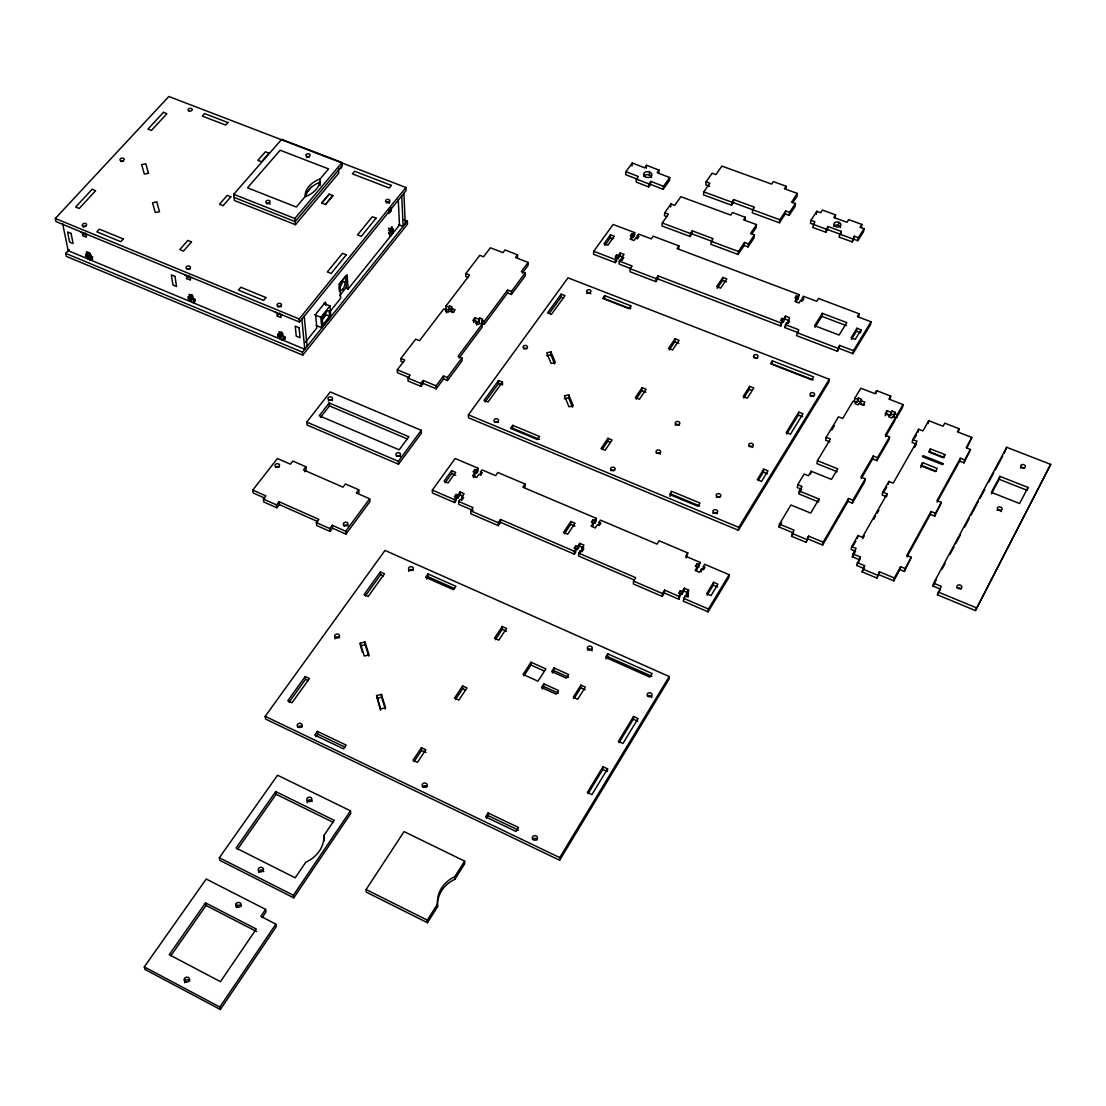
<?xml version="1.0" encoding="UTF-8"?>
<svg xmlns="http://www.w3.org/2000/svg" width="1106" height="1106" viewBox="0 0 1106 1106"><rect width="100%" height="100%" fill="white"/><g stroke="black" fill="none" stroke-linecap="round" stroke-linejoin="round"><path stroke-width="1.5" d="M495.336 639.724L502.276 629.328L502.276 626.508L506.562 628.429L498.765 640.153L494.465 638.217L502.276 626.508M502.456 385.026L502.456 382.068L498.516 380.464L484.069 400.372L488.036 402.003L502.456 382.068M507.585 292.966L507.599 289.979L511.414 291.486L511.401 294.473L507.585 292.966L484.207 324.362L481.649 323.339L482.534 319.122L479.714 317.989L478.829 322.205L474.999 320.671L474.958 317.685L478.801 319.219M512.686 425.326L510.516 428.395L537.392 439.566L539.548 436.469L512.686 425.326L512.659 428.257L539.493 439.414M517.525 257.822L517.539 254.822L504.972 249.956L502.926 252.652L490.414 247.785L483.529 256.813L479.769 255.348L465.861 273.528L465.903 276.528L468.419 277.523M517.539 254.822L515.507 257.532L528.129 262.44L521.327 271.551L525.129 273.044L525.101 276.044L511.401 294.473M525.018 486.916L525.06 484.013L497.824 472.483L495.599 475.635L482.05 469.898L480.557 471.999L480.598 474.916M528.129 262.44L528.087 265.44L522.267 273.251M523.926 675.863L530.977 665.01L531.032 662.218L545.88 668.909L537.972 681.199L523.083 674.439L531.032 662.218M554.659 363.957L550.899 354.86L550.968 351.888L546.723 352.828L551.106 363.445L555.364 362.505L550.968 351.888M542.203 688.955L543.751 686.536L543.82 683.854L558.516 690.517L556.194 694.167L541.484 687.49L543.82 683.854M549.405 313.192L561.032 297.141L561.129 294.141L564.986 295.648L551.41 314.408L547.539 312.874L561.129 294.141M552.419 673.042L553.954 670.651L554.037 667.955L568.678 674.549L566.383 678.158L551.728 671.549L554.037 667.955M572.535 407.188L568.664 397.801L568.76 394.842L564.447 395.824L568.968 406.773L573.295 405.805L568.76 394.842M564.337 533.935L570.724 524.368L570.834 521.479L575.023 523.262L567.724 534.212L563.521 532.415L570.834 521.479M559.636 860.247L559.747 857.606L669.213 676.526L384.999 550.429L265.191 716.329L265.578 719.066L559.636 860.247L668.936 679.319L669.213 676.526M574.456 551.313L500.534 519.474L500.534 522.364L574.346 554.175L574.456 551.313L575.922 549.088L574.097 548.3L575.701 545.852L577.539 546.64L577.415 549.516L575.59 548.728L575.701 545.852M575.922 549.088L575.811 551.963L574.346 554.175M577.539 546.64L579.738 543.322L583.954 545.134L581.77 548.465L583.609 549.253L582.005 551.7L580.166 550.912L578.701 553.124L578.576 556L633.918 579.862M577.415 549.516L579.613 546.198L579.738 543.322M580.042 553.774L580.166 550.912M633.254 237.417L633.434 234.403L631.775 233.781L631.595 236.795L633.254 237.417L634.526 235.633L634.706 232.619L613.139 224.477L593.701 251.283L593.576 254.297L615.268 262.606L616.692 260.615L616.858 257.601L615.185 256.965L616.609 254.974L618.282 255.61L618.116 258.624L616.443 257.988L616.609 254.974M581.645 551.341L581.77 548.465M573.973 698.605L580.788 687.794L580.913 685.112L585.351 687.103L577.691 699.282L573.24 697.278L580.913 685.112M594.655 523.387L594.807 520.497L592.982 519.723L592.83 522.613L594.655 523.387L596.093 521.216L596.231 518.327L522.848 487.207L525.06 484.013M593.079 525.792L593.217 522.889L591.392 522.115L592.982 519.723M604.692 295.648L604.54 298.634L630.544 308.768L630.738 305.768L604.692 295.648L602.701 298.44L628.775 308.588L630.738 305.768M604.816 245.477L610.346 237.818L610.498 234.804L614.314 236.242L607.858 245.2L604.042 243.749L610.498 234.804M686.107 558.018L687.794 552.917L659.135 540.779L657.033 544.097L600.447 520.11L599.01 522.281L598.858 525.17L600.282 523M615.268 262.606L615.434 259.606L616.858 257.601M602.563 448.995L607.788 441.239L607.954 438.294L612.047 439.981L605.093 450.336L600.987 448.635L607.954 438.294M618.282 255.61L620.217 252.901L624.061 254.366L622.125 257.076L623.798 257.712L622.236 259.896L620.577 259.26L619.277 261.071L619.111 264.085L630.351 268.385M618.116 258.624L620.051 255.901L620.217 252.901M621.945 260.09L622.125 257.076M631.844 239.38L632.038 236.366L630.379 235.744L631.775 233.781M619.277 261.071L632.134 265.993L630.199 268.73L630.019 271.744L655.886 281.657L657.793 278.906L658.029 275.892L781.154 323.007L780.739 326.007L657.793 278.906M606.102 659.01L607.595 656.632L607.775 653.826L652.098 673.526L649.899 677.135L605.535 657.393L607.775 653.826M602.825 769.444L602.991 766.735L607.553 768.836L607.374 771.546L602.825 769.444L588.074 793.707M637.07 238.868L637.263 235.855L638.535 234.071L651.31 238.882L653.204 236.2L678.89 245.878L678.642 248.891M636.116 399.183L641.881 390.625L642.088 387.653L646.139 389.284L639.42 399.28L635.356 397.648L642.088 387.653M578.701 553.124L635.715 577.691L633.558 581.092L633.351 583.94L662.218 596.41L664.347 592.982L664.609 590.134L679.153 596.397L678.863 599.245L664.347 592.982M655.886 281.657L656.107 278.657L658.029 275.892M745.002 220.301L745.347 217.288L732.504 212.559L730.762 215.103L680.867 196.688L674.729 205.37L670.941 203.96L664.72 212.725L668.522 214.149L662.273 222.983L662.038 225.997L690.103 236.504L691.955 233.85L692.218 230.836L713.052 238.62L711.213 241.302L710.909 244.315L738.103 254.491L744.172 245.463L744.504 242.449L748.403 243.901L748.057 246.915L744.172 245.463M664.72 212.725L664.485 215.739L667.015 216.693M670.692 206.974L670.941 203.96M619.084 742.679L633.323 719.232L633.544 716.481L638.065 718.527L622.927 743.481L618.392 741.407L633.544 716.481M669.241 349.98L674.812 341.713L675.075 338.726L679.07 340.289L672.572 349.952L668.563 348.376L675.075 338.726M690.103 236.504L690.365 233.504L692.218 230.836M658.651 173.103L659.038 170.13L646.526 165.278L644.674 167.822L632.273 162.997L625.913 171.651L625.637 174.651L638.065 179.504M662.218 596.41L662.48 593.563L664.609 590.134M670.098 496.373L671.729 491.327L699.96 503.036L697.927 506.285L669.669 494.534L671.729 491.327M631.996 165.997L632.273 162.997M706.098 181.826L709.886 183.209L703.831 191.877L703.54 194.905L731.536 205.191L733.333 202.578L733.651 199.55L754.444 207.168L752.661 209.794L752.301 212.822L779.426 222.79L785.301 213.942L785.702 210.914L789.587 212.338L795.435 203.532L791.55 202.121L797.343 193.426L784.472 188.767L786.145 186.25L773.343 181.619L771.642 184.121L721.872 166.094L715.914 174.61L712.126 173.227L706.098 181.826L705.808 184.854L709.596 186.25M625.913 171.651L638.342 176.504L636.475 179.075L636.199 182.061L648.669 186.942L650.522 184.37L650.826 181.37L663.476 186.306L663.158 189.306L650.522 184.37M646.222 168.278L646.526 165.278M649.305 175.024L649.609 172.024M648.669 186.942L648.973 183.955L650.826 181.37M681.835 594.434L682.125 591.586L680.231 590.77L679.941 593.632L681.835 594.434L683.937 591.019L684.227 588.157L688.596 590.037L688.305 592.885M680.231 590.77L678.669 593.286L680.563 594.102L678.863 599.245M688.596 590.037L686.494 593.466L688.388 594.281L686.84 596.798L684.946 595.982L683.231 601.125L708.103 611.839L728.826 577.567L729.186 574.705L704.481 564.226L702.78 569.341L704.149 567.088M686.19 596.314L686.494 593.466M688.084 597.129L688.388 594.281M717.241 288.32L722.55 280.399L722.868 277.399L726.822 278.892L720.614 288.141L716.66 286.634L722.868 277.399M731.536 205.191L731.854 202.163L733.651 199.55M698.439 567.489L698.757 564.627L696.877 563.825L696.559 566.701L698.439 567.489L700.139 562.387L685.706 556.263L687.794 552.917M696.918 569.963L697.222 567.101L695.342 566.3L696.877 563.825M659.038 170.13L657.185 172.688L669.752 177.568L669.42 180.554L663.158 189.306M701.259 571.816L701.577 568.94L703.457 569.742L704.978 567.267L703.098 566.466M738.103 254.491L738.435 251.491L744.504 242.449M708.103 611.839L708.434 609.005L729.186 574.705M745.347 217.288L743.605 219.845L756.518 224.601L750.545 233.477L754.43 234.914L754.071 237.928L748.057 246.915M707.149 595.152L713.218 585.171L713.564 582.323L717.932 584.189L711.006 595.609L706.623 593.728L713.564 582.323M756.518 224.601L756.158 227.615L751.9 233.96M743.716 398.063L749.287 389.326L749.661 386.353L753.78 387.985L747.297 398.188L743.163 396.556L749.661 386.353M738.379 530.258L738.753 527.368L829.279 379.289L568.028 277.841L468.405 414.833L468.446 417.778L738.379 530.258L828.795 382.261L829.279 379.289M779.426 222.79L779.813 219.762L785.702 210.914M785.744 189.292L786.145 186.25M785.301 213.942L789.186 215.366L789.587 212.338M772.375 360.846L770.509 363.791L811.763 379.856L813.601 376.883L772.375 360.846L771.974 363.833L813.131 379.856M795.435 203.532L795.02 206.559L789.186 215.366M797.343 193.426L796.928 196.453L792.795 202.661M783.297 322.012L783.712 319.012L781.956 318.348L781.541 321.334L783.297 322.012L785.537 316.164L789.573 317.712L787.334 323.56M781.956 318.348L780.615 320.436L782.371 321.113L780.739 326.007M758.453 480.004L763.334 472.068L763.734 469.151L767.979 470.866L761.481 481.469L757.223 479.728L763.734 469.151M798.297 332.726L784.79 327.556L786.421 322.648L788.177 323.325L789.504 321.224L787.748 320.56M797.647 299.588L798.076 296.588L796.334 295.924L795.905 298.924L797.647 299.588L799.279 294.708L677.01 248.587L678.89 245.878M796.334 301.648L796.762 298.648L795.02 297.984L796.334 295.924M810.919 220.288L810.491 223.315L826.279 229.205L828.007 226.536L841.21 231.361L840.74 234.389L827.537 229.564L825.823 232.232L812.661 227.407L814.846 221.725L810.919 220.288L816.795 211.301L820.707 212.725L822.422 210.085L835.542 214.854L835.071 217.882M785.205 324.556L798.739 329.74L796.486 335.602L837.394 351.293L839.675 345.404L853.431 350.671L852.92 353.657L839.178 348.39M801.656 301.109L803.288 296.228L816.726 301.302L818.509 298.482L859.113 313.786L858.602 316.786M816.352 214.329L816.795 211.301M808.057 538.995L822.657 545.037L823.168 542.161L808.541 536.106L806.108 542.313L791.564 536.286L793.514 532.981L779.039 526.995L779.467 524.106L790.914 504.986L810.712 513.087L819.007 499.027L799.292 490.995L802.044 486.405L797.744 484.663L804.117 474.032L808.403 475.774L811.127 471.211L831.477 479.423L837.726 468.833L817.431 460.69L830.412 439.013L826.154 437.326L838.472 416.81L842.703 418.469L853.016 401.243L855.823 402.335L855.035 403.649L858.132 404.851L858.92 403.538L863.136 405.197L864.933 402.169L860.717 400.524L861.491 399.211L858.408 398.008L857.095 402.28L854.288 401.188L854.827 398.229L860.814 388.206L874.832 393.639L876.616 390.639L890.689 396.086L890.095 399.045M825.823 232.232L826.279 229.205M786.684 434.05L798.338 415.096L798.781 412.137L802.984 413.796L790.431 434.243L786.228 432.57L798.781 412.137M827.537 229.564L828.007 226.536M814.984 327.321L821.869 316.344L822.339 313.344L846.795 322.606L839.108 335.049L814.583 325.703L822.339 313.344M797.744 484.663L797.288 487.58L801.573 489.322L799.514 492.764M838.348 225.347L838.818 222.32M791.564 536.286L793.97 530.092L779.467 524.106M841.21 231.361L839.025 237.071L852.214 241.896L854.385 236.228L858.353 237.679L864.007 228.748L860.053 227.297L861.878 224.421L848.717 219.638L847.016 222.292L833.841 217.495L835.542 214.854M799.292 490.995L798.822 493.912L818.509 501.944L819.007 499.027M810.657 474.142L811.127 471.211M852.214 241.896L854.385 236.228M817.431 460.69L816.947 463.621L837.201 471.764M837.394 351.293L839.675 345.404M806.108 542.313L808.541 536.106M853.887 239.255L857.855 240.707L858.353 237.679M826.154 437.326L825.67 440.271L829.901 441.958M861.367 227.449L861.878 224.421M864.007 228.748L863.496 231.776L857.855 240.707M856.459 331.233L856.984 328.233L861.09 329.795L860.565 332.782L856.459 331.233L851.426 339.459M859.113 313.786L857.371 316.634L871.03 321.791L870.477 324.777L852.92 353.657M857.095 402.28L858.408 398.008M864.394 405.128L860.178 403.483L860.717 400.524M847.998 501.377L848.537 498.46L852.892 500.23L852.339 503.133L847.998 501.377L822.657 545.037M876.063 393.598L876.616 390.639M851.703 546.544L851.15 549.433L855.56 551.244L852.394 556.802L859.763 559.857L860.344 556.982L852.947 553.926L856.113 548.369L851.703 546.544L858.007 535.498L862.404 537.309L887.136 493.843L882.768 492.087L888.851 481.428L893.206 483.17L917.068 441.225L912.754 439.538L918.63 429.239L922.916 430.911L928.736 420.681L943.045 426.239L944.773 423.169L959.123 428.741L958.418 431.686M873.187 456.004L872.62 458.935L876.92 460.649L877.5 457.718L873.187 456.004L860.952 477.087L865.279 478.815L864.726 481.746L852.339 503.133M852.394 556.802L852.947 553.926M857.44 538.387L858.007 535.498M857.178 562.581L864.588 565.65L864.007 568.512L856.611 565.442L860.344 556.982M886.376 413.699L886.957 410.741L891.201 412.4L890.62 415.358L886.376 413.699L885.187 415.732M890.62 415.358L891.975 411.086L895.1 412.289L893.731 416.575L896.565 417.681L902.455 407.547L903.049 404.575L888.92 399.1L890.689 396.086M878.855 574.664L893.759 580.844L894.381 577.982L879.45 571.802L876.961 578.051L862.113 571.885L864.588 565.65M886.957 410.741L885.173 413.796L889.431 415.455L888.657 416.768L891.782 417.999L892.542 416.672L895.39 417.778L885.256 435.211L889.542 436.898L888.961 439.856L876.92 460.649M893.731 416.575L895.1 412.289M895.39 417.778L894.795 420.736L885.519 436.718M896.565 417.681L897.16 414.722L903.049 404.575M882.768 492.087L882.187 495.004L886.528 496.746L887.136 493.843M888.256 484.345L888.851 481.428M876.961 578.051L879.45 571.802M912.754 439.538L912.132 442.469L916.432 444.156L914.731 447.156M917.994 432.183L918.63 429.239M928.1 423.639L928.736 420.681M920.814 467.672L922.639 462.654L937.211 468.405L935.441 471.571L920.869 465.806L922.639 462.654M899.966 569.562L900.602 566.701L905.081 568.553L904.445 571.415L899.966 569.562L893.759 580.844M930.395 448.87L929.745 451.801L944.234 457.497L944.911 454.566L930.395 448.87L928.639 451.981L943.169 457.704L944.911 454.566M931.031 511.484L930.353 514.387L934.764 516.17L935.441 513.267L931.031 511.484L906.782 555.502L911.247 557.327L904.445 571.415M960.367 458.216L959.662 461.147L964.017 462.861L964.736 459.93L960.367 458.216L936.976 500.686L941.386 502.442L934.764 516.17M937.446 594.848L940.501 589.152L932.952 586.028L933.644 583.18L1006.667 447.28L1050.7 464.368L975.451 610.581L937.446 594.848L941.206 586.291L933.644 583.18M959.123 428.741L957.409 431.824L971.828 437.437L967.031 447.764M971.828 437.437L966.119 447.792L970.474 449.492L964.017 462.861M1006.667 447.28L1004.276 453.239M999.16 479.299L999.935 476.382L1027.999 487.414L1027.184 490.331L999.16 479.299L991.405 493.829M975.451 610.581L1050.7 464.368M323.643 315.459L322.288 319.371L322.758 324.86L329.602 316.33L329.146 310.827L327.445 310.717L322.482 316.772L322.689 319.275L325.745 315.473L325.523 312.984M1027.999 487.414L1019.58 503.52L991.391 492.364L999.935 476.382M932.952 586.028L936.201 580M941.87 569.438L945.118 563.396M949.971 554.341L954.036 546.793M955.653 543.779L960.506 534.723M964.57 527.175L969.423 518.12M971.054 515.106L978.34 501.53M979.957 498.502L984.824 489.446M988.875 481.912L993.741 472.856M995.359 469.829L1002.658 456.253M905.081 568.553L911.247 557.327M935.441 513.267L941.386 502.442M964.736 459.93L970.474 449.492M894.381 577.982L900.602 566.701M906.948 556.912L930.353 514.387M937.1 502.124L959.662 461.147M862.113 571.885L863.371 569.631M856.611 565.442L858.975 561.254M862.694 538.691L864.394 535.691M873.768 519.226L875.468 516.226M877.169 513.225L878.869 510.225M853.514 545.286L855.864 541.152M884.468 491.009L886.736 487.013M914.648 438.059L916.321 435.128M823.168 542.161L848.537 498.46M861.215 478.608L872.62 458.935M852.892 500.23L865.279 478.815M877.5 457.718L889.542 436.898M891.201 412.4L891.975 411.086M860.178 403.483L860.952 402.169L857.869 400.966M779.039 526.995L781.679 522.585M831.809 430.013L834.449 425.616M602.991 766.735L587.355 792.449L591.945 794.592L607.553 768.836M853.431 350.671L871.03 321.791M856.984 328.233L851.095 337.842L855.215 339.404L861.09 329.795M679.153 596.397L680.563 594.102M682.125 591.586L684.227 588.157M697.222 567.101L695.149 570.475L699.49 572.327L701.577 568.94M698.757 564.627L700.139 562.387M427.455 922.722L427.331 920.151L437.437 904.169A32.198 28.701 -0.6 0 1 454.787 876.712L464.644 861.132L404.077 831.601L366.086 889.542L366.321 892.141L427.455 922.722L437.547 906.754A32.143 28.673 -0.6 0 1 454.87 879.325L464.7 863.758L464.644 861.132M488.078 812.951L485.589 816.892L516.004 831.463L518.479 827.482L488.078 812.951L488.105 815.634L486.446 818.246M784.79 327.556L786.007 325.648M781.154 323.007L782.371 321.113M783.712 319.012L785.537 316.164M796.762 298.648L794.951 301.454L798.988 302.975L800.785 300.168L802.527 300.818L803.841 298.758L802.099 298.095M798.076 296.588L799.279 294.708M593.217 522.889L591.06 526.166L595.263 527.963L597.42 524.686L599.245 525.461L600.835 523.055L599.01 522.281M594.807 520.497L596.231 518.327M414.086 761.592L421.566 750.38L421.441 747.656L425.838 749.73L417.418 762.38L413.008 760.278L421.441 747.656M455.478 699.504L462.681 688.706L462.626 685.927L466.967 687.932L458.866 700.098L454.511 698.093L462.626 685.927M748.403 243.901L754.43 234.914M293.767 897.851L293.408 895.266L350.478 810.836L277.551 775.223L219.334 857.731L219.818 860.357L293.767 897.851L350.74 813.504L350.478 810.836M220.343 1009.515L219.845 1007.041L275.823 924.174L260.864 916.321L265.592 909.381L206.228 879.021L144.292 966.907L144.927 969.409L220.343 1009.515L276.21 926.731L275.823 924.174M262.233 917.496L266.007 911.952L265.592 909.381M323.92 835.5L334.219 820.32L275.726 791.592L236.076 848.039L295.191 877.818L305.754 862.238A31.618 27.401 -10.3 0 0 323.92 835.5L324.21 838.154A31.562 27.374 -10.3 0 1 324.182 840.823M457.773 495.17L456.004 494.423L456.073 497.313L457.843 498.073L457.773 495.17L460.055 491.976L464.119 493.718L461.852 496.926L463.608 497.686L461.935 500.05L460.179 499.29L458.644 501.433L473.091 507.654L470.81 510.889L470.852 513.778L498.281 525.626L500.534 522.364M498.281 525.626L498.281 522.737L500.534 519.474M205.522 902.883L169.259 954.685L220.467 981.672L256.274 929.026L205.522 902.883L206.048 905.455L170.822 955.805M317.394 731.37L314.768 735.103L343.565 748.886L346.164 745.112L317.394 731.37L317.699 734.094L315.957 736.582M428.022 573.945L425.644 577.332L453.529 589.733L455.879 586.318L428.022 573.945L428.133 576.793L426.557 579.046M237.527 849.256L276.113 794.274L275.726 791.592M474.75 469.538L474.792 472.456L476.548 473.202L476.506 470.285L474.75 469.538L473.105 471.847L474.861 472.594L472.608 475.76L476.672 477.488L478.912 474.322L480.681 475.068L482.313 472.746L480.557 471.999M476.506 470.285L477.999 468.184L455.147 458.492L432.349 490.11L432.46 493L454.649 502.566L456.17 500.424L456.101 497.534L454.331 496.774L456.004 494.423M457.843 498.073L460.11 494.88L460.055 491.976M473.409 477.612L474.903 475.511L474.861 472.594M476.548 473.202L478.041 471.101L477.999 468.184M454.649 502.566L454.566 499.677L456.101 497.534M632.038 236.366L630.116 239.048L633.945 240.5L635.867 237.818L637.526 238.44L638.922 236.477L637.263 235.855M633.434 234.403L634.706 232.619M445.082 482.81L451.704 473.589L451.635 470.672L455.672 472.386L448.082 482.949L444.045 481.221L451.635 470.672M289.095 702.172L305.505 679.319L305.187 676.54L309.404 678.531L292.012 702.766L287.781 700.762L305.187 676.54M365.257 596.106L380.547 574.802L380.353 571.954L384.473 573.793L368.215 596.466L364.081 594.599L380.353 571.954M663.476 186.306L669.752 177.568M485.05 401.99L498.516 383.423L498.516 380.464M345.929 534.129L345.68 531.253L332.242 525.295L332.505 528.17L345.929 534.129L369.902 501.695L369.694 498.792L356.339 492.972L358.717 489.778L345.431 483.986L343.04 487.165L303.486 469.898L305.906 466.76L292.841 461.064L290.422 464.188L277.399 458.52L252.776 490.055L253.15 492.958L264.776 498.115M398.492 464.23L421.372 433.248L421.262 430.317L330.279 391.939L306.749 422.077L307.039 425.008L398.492 464.23L398.34 461.313L421.262 430.317M345.68 531.253L369.694 498.792M447.377 377.575L443.478 375.971L443.575 378.929L447.46 380.533L447.377 377.575L461.949 357.985L458.064 356.409L482.064 324.224L479.492 323.201L478.566 324.431L475.746 323.298L476.672 322.067L472.829 320.519L474.958 317.685M511.414 291.486L525.129 273.044M447.46 380.533L462.004 360.957L461.949 357.985M481.649 323.339L482.562 322.109M252.776 490.055L265.869 495.875L263.394 499.069L263.753 501.958L276.901 507.806L276.555 504.917L279.03 501.709L318.846 519.364L316.399 522.613L316.689 525.502L330.072 531.447L329.795 528.571L332.242 525.295M436.123 385.842L423.128 380.464L423.239 383.423L436.206 388.8L436.123 385.842L443.478 375.971M484.207 324.362L484.179 321.376L507.599 289.979M330.072 531.447L332.505 528.17M436.206 388.8L443.575 378.929M459.128 358.026L482.092 327.21L482.064 324.224M473.575 322.565L474.999 320.671M478.829 322.205L479.714 317.989M446.409 312.874L446.326 309.901L443.783 308.878L419.52 340.689L415.69 339.127L400.911 358.441L404.755 360.017L397.303 369.791L410.188 375.114L407.948 378.072L408.086 381.031L421.013 386.395L420.902 383.436L423.128 380.464M421.013 386.395L423.239 383.423M446.326 309.901L445.4 311.118L448.193 312.238L449.119 311.021L452.935 312.542L455.078 309.721L451.262 308.201L452.188 306.97L449.395 305.864L448.552 310.067L446.022 309.044L445.939 306.058L469.635 275.021L465.861 273.528M448.552 310.067L449.395 305.864M453.875 312.196L451.331 311.187L452.257 309.957L449.478 308.851M276.901 507.806L279.376 504.599L279.03 501.709M304.592 471.764L306.196 469.663L305.906 466.76M329.187 402.957L319.247 415.745L399.169 449.824L408.888 436.732L329.187 402.957L329.45 405.902L320.519 417.404M305.408 342.224L316.828 328.012L315.597 314.325L325.537 301.993L325.828 305.422M329.947 311.657L340.676 298.288L339.583 284.048L347.077 274.758L348.127 289.025L345.653 288.016M348.127 289.025L390.224 236.573L389.077 233.504L390.003 232.357L389.851 229.329L391.994 226.661L392.146 229.689L388.483 228.251M388.704 232.467L392.367 233.905L399.473 225.057L398.271 199.619M316.122 325.454L321.749 327.777L330.86 316.399L329.989 305.892L323.754 303.348M69.18 249.555L65.696 253.371L66.305 256.357L302.754 355.137L302.463 352.164L407.367 221.186L404.146 219.942M302.754 355.137L407.506 224.2L407.367 221.186M388.593 230.463L389.519 229.301L393.183 230.739L392.367 233.905M321.749 327.777L320.823 317.284L329.989 305.892M392.146 229.689L393.072 228.527L393.183 230.739M339.68 295.634L346.385 287.284L345.57 276.237L338.823 284.588M299.505 322.053L406.04 190.605L405.916 187.495L168.831 96.485L55.3 218.476L55.936 221.559L299.505 322.053L299.214 318.984L405.916 187.495M391.04 207.693L391.192 210.776L389.022 213.444L388.87 210.361M279.555 336.86L281.892 333.998L280.274 333.321L277.938 336.196L279.555 336.86L279.763 338.851L193.813 303.03L193.509 301.039L195.098 299.187M279.763 338.851L282.099 335.975L281.892 333.998M301.869 319.136L304.786 349.275L283.509 340.413L283.302 338.422L284.85 336.514M277.938 336.196L277.689 334.012L279.32 334.676L281.657 331.814M282.389 315.21L280.744 314.533L281.062 317.574L277.288 316.012L279.652 313.136M325.454 204.43L332.906 195.527M321.777 202.979L329.229 194.089L332.906 195.624L325.468 204.527L321.777 202.979L329.229 194.186M234.085 197.407L295.15 221.615L342.252 165.665L342.031 162.541L281.657 139.356L233.698 194.297L234.458 200.518L295.44 224.712L338.74 173.213L338.519 170.103M295.44 224.712L294.846 218.504L342.031 162.541M306.293 192.9L311.837 186.347M305.021 196.744L296.311 207.043L247.495 187.813L280.177 150.25L328.565 168.914L320.035 179.006A26.06 18.125 -4.7 0 1 305.021 196.744A26.198 18.36 -4 0 1 320.035 179.006M189.886 299.532L192.264 296.74L190.702 296.09L188.31 298.883L189.886 299.532L190.177 301.523L91.452 260.394L91.065 258.389L92.697 256.592M190.177 301.523L192.568 298.731L192.264 296.74M188.31 298.883L187.979 296.685L189.555 297.334L191.946 294.542M191.559 277.73L189.956 277.067L190.412 280.122L186.748 278.615L189.167 275.809M87.554 256.938L90.001 254.228L88.494 253.592L86.047 256.302L87.554 256.938L87.955 258.928L68.157 250.675L62.655 223.689M87.955 258.928L90.388 256.233L90.001 254.228M86.047 256.302L85.604 254.104L87.125 254.726L88.77 252.928M87.263 234.693L85.715 234.057L86.309 237.126L82.77 235.661L85.245 232.951M376.579 695.55L381.404 694.388L385.593 707.771L380.754 708.946L376.579 695.55L380.492 710.218M376.787 698.315L381.598 697.153L381.404 694.388M360.252 643.111L364.994 641.992L369.045 654.918L364.275 656.052L360.252 643.111L360.473 645.918L365.215 644.784L364.994 641.992M564.35 398.768L568.664 397.801M546.654 355.8L550.899 354.86M839.495 234.043L852.712 238.868M703.831 191.877L731.854 202.163M733.333 202.578L779.813 219.762M691.955 233.85L712.748 241.633M662.273 222.983L690.365 233.504M711.213 241.302L738.435 251.491M821.869 316.344L846.297 325.606M610.346 237.818L612.89 238.785M722.55 280.399L726.49 281.906M620.051 255.901L622.609 256.882M785.122 319.164L787.804 320.187M593.701 251.283L615.434 259.606M630.199 268.73L656.107 278.657M796.914 332.616L837.892 348.307M387.1 201.928L389.575 202.882M388.718 209.808L391.192 210.776M854.827 398.229L857.634 399.321M894.325 413.616L897.16 414.722M891.381 414.045L894.505 415.248M398.561 224.698L403.137 226.481L401.741 195.914M636.475 179.075L648.973 183.955M561.032 297.141L563.604 298.15M674.812 341.713L678.808 343.275M389.81 230.933L392.257 231.901M749.287 389.326L752.025 390.404M798.338 415.096L802.527 416.741M921.989 465.585L936.533 471.336M233.698 194.297L294.846 218.504M445.939 306.058L448.469 307.081M481.622 320.353L484.179 321.376M641.881 390.625L645.918 392.243M763.334 472.068L767.578 473.797M498.516 383.423L501.142 384.487M325.04 314.463L329.602 316.33M314.574 314.726L320.823 317.284M607.788 441.239L610.512 442.359M55.3 218.476L299.214 318.984M403.621 362.464L401.063 361.399L400.911 358.441M80.641 231.97L82.176 232.592L82.77 235.661M184.702 274.896L186.292 275.56L186.748 278.615M275.325 312.293L276.956 312.97L277.288 316.012M938.151 592L976.225 607.747M792.02 533.396L806.592 539.424M408.888 377.478L397.455 372.75L397.303 369.791M407.948 378.072L420.902 383.436M862.68 569.023L877.57 575.189M671.466 494.23L699.656 505.954M468.405 414.833L738.753 527.368M91.065 258.389L92.6 259.025L90.056 253.191L86.544 251.726L87.125 254.726M193.509 301.039L195.085 301.703L194.767 299.505L193.191 298.855L192.748 295.855L189.098 294.334L189.555 297.334M283.302 338.422L284.919 339.1L284.684 336.915L283.067 336.238L282.749 333.252L278.989 331.689L279.32 334.676M65.696 253.371L302.463 352.164M329.45 405.902L407.464 438.999M451.704 473.589L455.741 475.304M570.724 524.368L574.899 526.152M713.218 585.171L717.587 587.037M306.749 422.077L398.34 461.313M460.11 494.88L462.82 496.041M579.613 546.198L583.83 548.009M683.937 591.019L686.84 592.263M432.349 490.11L454.566 499.677M683.536 598.277L708.434 609.005M473.133 510.543L458.714 504.322L458.644 501.433M470.81 510.889L498.281 522.737M633.558 581.092L662.48 593.563M279.376 504.599L317.602 521.562M263.394 499.069L276.555 504.917M316.399 522.613L329.795 528.571M428.133 576.793L454.4 588.489M607.595 656.632L651.849 676.319M380.547 574.802L383.284 576.032M502.276 629.328L506.562 631.25M553.954 670.651L568.581 677.245M530.977 665.01L544.332 671.038M580.788 687.794L585.212 689.785M633.323 719.232L637.83 721.278M543.751 686.536L558.433 693.199M462.681 688.706L465.571 690.033M305.505 679.319L308.311 680.646M421.566 750.38L425.962 752.453M317.699 734.094L344.906 747.117M488.105 815.634L518.438 830.15M265.191 716.329L559.747 857.606M276.113 794.274L332.975 822.228M366.086 889.542L427.331 920.151M219.334 857.731L293.408 895.266M206.048 905.455L256.703 931.584M144.292 966.907L219.845 1007.041M365.215 644.784L368.754 656.093M381.598 697.153L385.317 709.043M360.971 647.535L362.491 652.388M184.55 978.423L185.117 980.925M236.214 903.671L236.67 906.256M304.219 316.247L307.095 346.385M338.948 286.164L339.321 290.906M358.717 489.778L358.938 492.668M403.897 193.26L405.252 223.827M437.437 904.169L437.547 906.754M454.787 876.712L454.87 879.325M451.262 308.201L451.331 311.187M461.852 496.926L461.907 499.829M476.672 322.067L476.714 325.04M643.72 176.131A4.175 2.931 4.5 0 1 648.282 174.734A4.175 2.931 4.5 0 1 651.614 177.568M833.648 226.357A3.581 2.502 6.7 0 1 837.449 225.112A3.581 2.502 6.7 0 1 840.477 227.49M1020.354 467.976A2.392 1.756 13.3 0 1 1024.087 468.28M997.045 510.364A2.419 1.811 13.5 0 1 1001.331 511.594M957.132 588.019A2.475 1.908 14.1 0 1 960.893 589.139M396.75 456.101A2.295 1.77 -3 0 1 400.358 456.405M328.33 401.091A2.253 1.7 -4.7 0 1 332.464 400.607M276.002 467.119A2.309 1.783 -6.6 0 1 279.251 467.05M343.911 526A2.35 1.853 -4.9 0 1 347.989 525.931M236.255 907.432A2.668 2.336 -14.7 0 1 241.246 906.173M184.73 982.805A2.737 2.433 -20 0 1 189.79 980.842M307.15 802.693A2.571 2.212 -8.9 0 1 309.058 799.942A2.571 2.212 -8.9 0 1 312.141 801.449M258.624 872.261A2.641 2.295 -12.6 0 1 263.795 871.569M334.924 638.853A2.447 1.991 -5.9 0 1 339.501 637.775M408.681 571.456A2.392 1.922 -2.9 0 1 413.132 570.42M587.48 649.955A2.461 2.018 3.8 0 1 592.125 650.881M647.494 696.089A2.502 2.088 6.6 0 1 651.863 697.499M532.498 839.44A2.613 2.281 3 0 1 537.295 839.91M422.575 786.808A2.558 2.198 -3 0 1 426.999 786.739M297.86 727.098A2.516 2.115 -8.2 0 1 302.201 727.015M716.342 497.064A2.378 1.839 6.5 0 1 719.674 497.009M656.356 453.391A2.323 1.783 4.4 0 1 660.296 454.137M675.199 425.257A2.309 1.756 4.7 0 1 679.167 425.188M749.287 446.451A2.336 1.77 6.9 0 1 752.813 447.474M495.073 421.939A2.267 1.728 -0.2 0 1 498.198 422.52M523.622 348.888A2.212 1.645 0.4 0 1 526.746 348.832M586.747 293.491A2.171 1.576 1.8 0 1 590.756 293.795M754.098 357.777A2.253 1.659 6.1 0 1 757.223 358.33M810.104 396.086A2.281 1.7 7.8 0 1 813.712 396.377M712.817 513.461A2.364 1.839 6.6 0 1 717.186 513.834M610.968 470.589A2.323 1.797 3.3 0 1 614.245 470.534M305.643 196.287A26.171 18.346 -4 0 1 320.284 182.131M320.256 183.886A26.019 18.125 -4.7 0 1 319.98 185.656M306.459 157.633A2.129 1.465 -4.3 0 1 309.376 157.038M266.836 203.919A2.171 1.521 -5.3 0 1 270.21 204.168M121.245 161.656A2.129 1.452 -7.9 0 1 123.319 161.227M386.353 202.937A2.157 1.521 -2.8 0 1 389.409 202.882M278.048 306.901A2.24 1.631 -5.6 0 1 281.214 306.846M187.716 269.27A2.212 1.576 -7.4 0 1 189.914 269.228M83.268 227.228A2.184 1.521 -9.1 0 1 85.784 226.467M341.353 166.384A2.129 1.479 -3.7 0 1 338.906 168.61M89.752 260.56A2.143 1.521 -9.3 0 1 92.227 259.799M389.63 236.007A2.115 1.507 -2.8 0 1 390.681 236.2M281.615 340.04A2.198 1.631 -5.6 0 1 283.758 339.57A2.212 1.631 -5.6 0 1 280.855 339.044A2.212 1.631 -5.6 0 1 281.767 336.805A2.212 1.631 -5.6 0 1 284.74 337.344M192.651 302.505A2.171 1.576 -7.5 0 1 194.31 302.311A2.184 1.576 -7.5 0 1 191.241 301.717A2.184 1.576 -7.5 0 1 192.209 299.532A2.184 1.576 -7.5 0 1 195.126 300.044M92.31 259.357A2.157 1.521 -9.3 0 1 89.42 259.509A2.157 1.521 -9.3 0 1 89.282 257.463A2.157 1.521 -9.3 0 1 92.144 256.951M388.925 233.076A2.129 1.507 -2.8 0 1 391.51 234.085A2.129 1.507 -2.8 0 1 390.003 235.965M284.906 338.574A2.212 1.631 -5.6 0 1 284.671 338.975M943.238 463.608L942.658 464.658L922.39 456.667L922.985 455.617L943.238 463.608M346.289 254.809L331.109 273.486L327.321 271.965L342.528 253.315L346.289 254.809M376.068 218.2L361.275 236.394L357.528 234.901L372.335 216.748L376.068 218.2M391.386 185.393L389.229 188.048L352.399 173.863L354.584 171.25L391.386 185.393M265.924 297.555L263.532 300.431L238.44 290.104L240.845 287.256L265.924 297.555M191.49 241.91L183.458 251.103L179.794 249.61L187.84 240.417L191.49 241.91M230.864 196.813L223.094 205.716L219.472 204.264L227.255 195.389L230.864 196.813M268.979 153.181L261.445 161.794L257.864 160.398L265.399 151.798L268.979 153.181M123.278 238.965L120.817 241.702L96.886 231.859L99.36 229.136L123.278 238.965M227.933 122.559L225.679 125.075L202.343 116.089L204.624 113.586L227.933 122.559M92.102 189.32L75.664 207.043L79.203 208.495L95.614 190.744L92.102 189.32M163.453 112.356L147.955 129.07L151.425 130.439L166.909 113.697L163.453 112.356M156.72 201.942L152.504 202.813L155.269 212.532L159.513 211.661L156.72 201.942M148.508 173.227L144.333 174.084L141.651 164.642L145.812 163.799L148.508 173.227M71.088 233.449L67.563 231.984L69.609 242.103L73.107 243.555L71.088 233.449M174.997 276.417L171.347 274.91L172.937 285.002L176.559 286.495L174.997 276.417M299.049 327.708L295.247 326.146L296.256 336.183L300.03 337.759L299.049 327.708M645.005 176.684A4.175 2.931 4.5 0 0 651.849 175.329A4.175 2.931 4.5 0 0 646.429 171.748A4.175 2.931 4.5 0 0 645.005 176.684M835.168 226.371A3.595 2.502 6.7 0 0 840.933 225.112A3.595 2.502 6.7 0 0 836.081 222.112A3.595 2.502 6.7 0 0 835.168 226.371M1021.239 467.23A2.392 1.756 13.3 0 0 1025.276 467.147A2.392 1.756 13.3 0 0 1022.691 464.492A2.392 1.756 13.3 0 0 1021.239 467.23M997.889 509.7A2.419 1.811 13.5 0 0 1001.981 509.617A2.419 1.811 13.5 0 0 999.368 506.88A2.419 1.811 13.5 0 0 997.889 509.7M957.45 587.853A2.475 1.908 14 0 0 961.653 587.77A2.475 1.908 14 0 0 959.013 584.88A2.475 1.908 14 0 0 957.45 587.853M397.068 455.962A2.295 1.77 -3 0 0 400.51 454.359A2.295 1.77 -3 0 0 397.068 452.893A2.295 1.77 -3 0 0 397.068 455.962M329.076 400.054A2.253 1.7 -4.7 0 0 332.491 398.506A2.253 1.7 -4.7 0 0 329.146 397.095A2.253 1.7 -4.7 0 0 329.076 400.054M276.016 467.009A2.309 1.783 -6.6 0 0 279.541 465.391A2.309 1.783 -6.6 0 0 276.154 463.912A2.309 1.783 -6.6 0 0 276.016 467.009M344.478 525.654A2.35 1.853 -4.9 0 0 348.044 523.967A2.35 1.853 -4.9 0 0 344.547 522.433A2.35 1.853 -4.9 0 0 344.478 525.654M237.638 907.114A2.668 2.35 -14.7 0 0 241.039 904.155A2.668 2.35 -14.7 0 0 236.656 903.173A2.668 2.35 -14.7 0 0 237.638 907.114M185.96 982.017A2.751 2.433 -19.9 0 0 189.472 978.934A2.751 2.433 -19.9 0 0 185.006 977.911A2.751 2.433 -19.9 0 0 185.96 982.017M307.98 801.338A2.571 2.212 -8.8 0 0 311.892 799.348A2.571 2.212 -8.8 0 0 308.104 797.495A2.571 2.212 -8.8 0 0 307.98 801.338M259.426 871.639A2.641 2.295 -12.6 0 0 263.449 869.565A2.641 2.295 -12.6 0 0 259.606 867.616A2.641 2.295 -12.6 0 0 259.426 871.639M335.837 637.761A2.447 2.005 -5.9 0 0 339.542 635.95A2.447 2.005 -5.9 0 0 335.92 634.291A2.447 2.005 -5.9 0 0 335.837 637.761M409.732 570.24A2.392 1.922 -2.9 0 0 413.312 568.512A2.392 1.922 -2.9 0 0 409.718 566.922A2.392 1.922 -2.9 0 0 409.732 570.24M588.157 649.581A2.461 2.018 3.8 0 0 592.222 648.6A2.461 2.018 3.8 0 0 589.056 646.181A2.461 2.018 3.8 0 0 588.157 649.581M647.964 696.268A2.516 2.088 6.6 0 0 652.07 695.259A2.516 2.088 6.6 0 0 648.807 692.757A2.516 2.088 6.6 0 0 647.964 696.268M533.078 839.537A2.613 2.281 3 0 0 537.405 838.445A2.613 2.281 3 0 0 534.087 835.707A2.613 2.281 3 0 0 533.078 839.537M423.391 787.113A2.558 2.198 -3 0 0 427.234 785.136A2.558 2.198 -3 0 0 423.377 783.297A2.558 2.198 -3 0 0 423.391 787.113M298.344 727.236A2.516 2.115 -8.2 0 0 302.173 725.329A2.516 2.115 -8.2 0 0 298.468 723.559A2.516 2.115 -8.2 0 0 298.344 727.236M749.522 446.326A2.336 1.77 6.8 0 0 753.31 445.455A2.336 1.77 6.8 0 0 750.2 443.326A2.336 1.77 6.8 0 0 749.522 446.326M676.029 424.428A2.309 1.756 4.7 0 0 679.803 423.57A2.309 1.756 4.7 0 0 676.775 421.469A2.309 1.756 4.7 0 0 676.029 424.428M656.798 452.99A2.336 1.783 4.4 0 0 660.614 452.133A2.336 1.783 4.4 0 0 657.6 449.99A2.336 1.783 4.4 0 0 656.798 452.99M716.951 496.76A2.378 1.839 6.5 0 0 720.808 495.861A2.378 1.839 6.5 0 0 717.683 493.663A2.378 1.839 6.5 0 0 716.951 496.76M494.672 421.745A2.281 1.742 -0.2 0 0 498.46 420.888A2.281 1.742 -0.2 0 0 495.612 418.815A2.281 1.742 -0.2 0 0 494.672 421.745M523.746 348.252A2.226 1.645 0.4 0 0 527.424 347.436A2.226 1.645 0.4 0 0 524.631 345.473A2.226 1.645 0.4 0 0 523.746 348.252M587.341 292.399A2.184 1.59 1.8 0 0 590.936 291.611A2.184 1.59 1.8 0 0 588.143 289.731A2.184 1.59 1.8 0 0 587.341 292.399M754.333 357.432A2.253 1.659 6.1 0 0 757.983 356.602A2.253 1.659 6.1 0 0 754.997 354.625A2.253 1.659 6.1 0 0 754.333 357.432M810.905 395.547A2.295 1.7 7.8 0 0 814.597 394.704A2.295 1.7 7.8 0 0 811.514 392.658A2.295 1.7 7.8 0 0 810.905 395.547M713.757 512.797A2.378 1.839 6.6 0 0 717.614 511.884A2.378 1.839 6.6 0 0 714.49 509.672A2.378 1.839 6.6 0 0 713.757 512.797M611.314 470.216A2.323 1.797 3.3 0 0 615.143 469.331A2.323 1.797 3.3 0 0 612.143 467.188A2.323 1.797 3.3 0 0 611.314 470.216M306.874 156.513A2.129 1.465 -4.3 0 0 310.122 155.158A2.129 1.465 -4.3 0 0 306.97 153.955A2.129 1.465 -4.3 0 0 306.874 156.513M266.822 203.2A2.171 1.521 -5.3 0 0 270.127 201.817A2.171 1.521 -5.3 0 0 266.961 200.559A2.171 1.521 -5.3 0 0 266.822 203.2M120.886 160.854A2.129 1.452 -7.9 0 0 124.204 159.513A2.129 1.452 -7.9 0 0 121.176 158.31A2.129 1.452 -7.9 0 0 120.886 160.854M189.015 110.959A2.088 1.396 -6.4 0 0 192.223 109.66A2.088 1.396 -6.4 0 0 189.223 108.512A2.088 1.396 -6.4 0 0 189.015 110.959M386.63 202.218A2.157 1.521 -2.8 0 0 389.865 200.836A2.157 1.521 -2.8 0 0 386.644 199.592A2.157 1.521 -2.8 0 0 386.63 202.218M278.062 306.403A2.24 1.631 -5.6 0 0 281.491 304.924A2.24 1.631 -5.6 0 0 278.2 303.569A2.24 1.631 -5.6 0 0 278.062 306.403M187.025 268.952A2.212 1.576 -7.4 0 0 190.439 267.5A2.212 1.576 -7.4 0 0 187.246 266.2A2.212 1.576 -7.4 0 0 187.025 268.952M83.213 226.232A2.184 1.521 -9.1 0 0 86.614 224.836A2.184 1.521 -9.1 0 0 83.531 223.564A2.184 1.521 -9.1 0 0 83.213 226.232M342.86 289.205A4.728 1.839 -68.3 0 0 344.602 281.698A4.728 1.839 -68.3 0 0 340.399 286.91A4.728 1.839 -68.3 0 0 342.86 289.205"/></g></svg>
